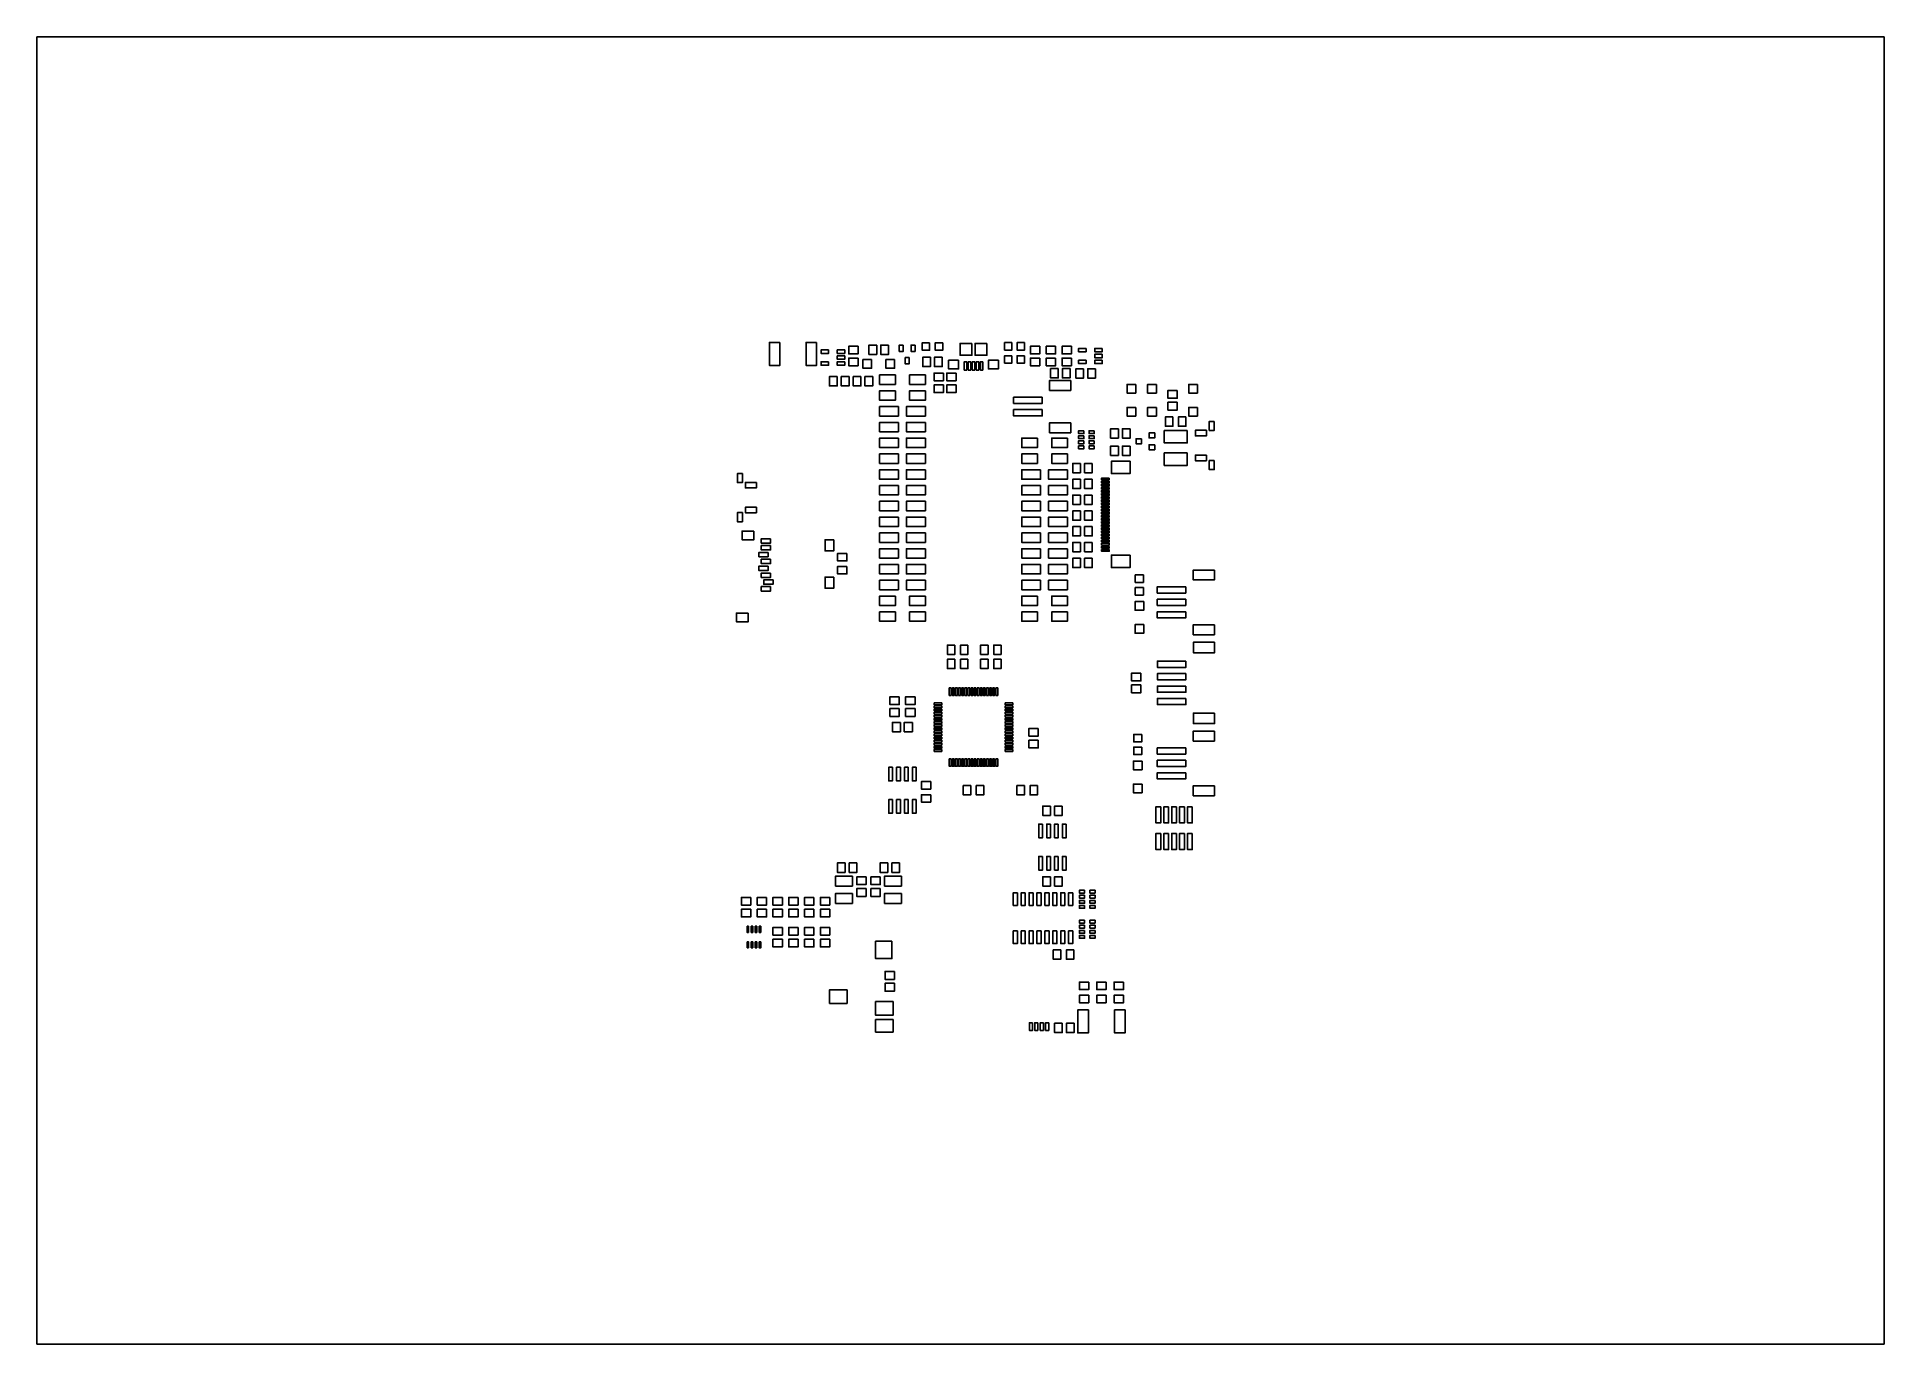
# Model space of a CAD drawing. Extents: x -43 to 254, y 44 to 254.
import ezdxf

# ---------------------------------------------------------------- set-up
doc = ezdxf.new("R2010")
doc.units = 0
doc.layers.add('Layer_1', color=7, linetype='CONTINUOUS')

msp = doc.modelspace()

# ---------------------------------------------------------------- linework, layer by layer
at = {"layer": 'Layer_1', "color": 7}
for points in [[(254.176, 253.7847), (-42.863076, 253.7847), (-42.863076, 43.529012), (254.176, 43.529012)], [(76.619658, 204.635669), (74.915034, 204.635669), (74.915034, 200.937144), (76.619658, 200.937144)], [(82.519164, 204.635669), (80.815952, 204.635669), (80.815952, 200.937144), (82.519164, 200.937144)], [(84.445685, 203.429874), (83.244123, 203.429874), (83.244123, 202.878835), (84.445685, 202.878835)], [(87.043189, 203.429874), (85.843038, 203.429874), (85.843038, 202.878835), (87.043189, 202.878835)], [(87.043189, 202.476315), (85.843038, 202.476315), (85.843038, 201.926334), (87.043189, 201.926334)], [(89.197252, 204.026421), (87.695123, 204.026421), (87.695123, 202.788876), (89.197252, 202.788876)], [(89.197252, 202.127417), (87.695123, 202.127417), (87.695123, 200.884581), (89.197252, 200.884581)], [(92.176462, 204.223624), (90.938917, 204.223624), (90.938917, 202.720084), (92.176462, 202.720084)], [(94.082169, 204.223624), (92.837921, 204.223624), (92.837921, 202.720084), (94.082169, 202.720084)], [(96.447192, 204.21798), (95.811839, 204.21798), (95.811839, 203.200921), (96.447192, 203.200921)], [(97.39934, 202.217023), (96.765398, 202.217023), (96.765398, 201.201375), (97.39934, 201.201375)], [(98.347255, 204.21798), (97.711901, 204.21798), (97.711901, 203.200921), (98.347255, 203.200921)], [(100.696756, 204.583105), (99.495194, 204.583105), (99.495194, 203.381543), (100.696756, 203.381543)], [(100.81282, 202.265354), (99.575275, 202.265354), (99.575275, 200.767458), (100.81282, 200.767458)], [(102.718527, 202.265354), (101.474279, 202.265354), (101.474279, 200.767458), (102.718527, 200.767458)], [(102.797196, 204.583105), (101.595634, 204.583105), (101.595634, 203.381543), (102.797196, 203.381543)], [(107.501491, 204.488208), (105.601076, 204.488208), (105.601076, 202.587793), (107.501491, 202.587793)], [(109.897912, 204.488208), (107.998908, 204.488208), (107.998908, 202.587793), (109.897912, 202.587793)], [(113.935809, 204.614855), (112.735658, 204.614855), (112.735658, 203.413293), (113.935809, 203.413293)], [(113.935809, 202.513357), (112.735658, 202.513357), (112.735658, 201.313206), (113.935809, 201.313206)], [(115.968163, 204.614855), (114.766601, 204.614855), (114.766601, 203.413293), (115.968163, 203.413293)], [(115.968163, 202.513357), (114.766601, 202.513357), (114.766601, 201.313206), (115.968163, 201.313206)], [(118.407623, 204.026421), (116.905494, 204.026421), (116.905494, 202.788876), (118.407623, 202.788876)], [(118.407623, 202.127417), (116.905494, 202.127417), (116.905494, 200.884581), (118.407623, 200.884581)], [(120.947272, 204.026421), (119.445143, 204.026421), (119.445143, 202.788876), (120.947272, 202.788876)], [(120.947272, 202.127417), (119.445143, 202.127417), (119.445143, 200.884581), (120.947272, 200.884581)], [(123.488332, 204.026421), (121.984792, 204.026421), (121.984792, 202.788876), (123.488332, 202.788876)], [(123.488332, 202.127417), (121.984792, 202.127417), (121.984792, 200.884581), (123.488332, 200.884581)], [(125.847358, 203.683168), (124.645796, 203.683168), (124.645796, 203.133188), (125.847358, 203.133188)], [(128.446626, 203.683168), (127.245064, 203.683168), (127.245064, 203.133188), (128.446626, 203.133188)], [(128.446626, 202.731021), (127.245064, 202.731021), (127.245064, 202.179981), (128.446626, 202.179981)], [(84.445685, 201.529459), (83.244123, 201.529459), (83.244123, 200.979478), (84.445685, 200.979478)], [(85.826458, 199.142563), (84.588913, 199.142563), (84.588913, 197.640434), (85.826458, 197.640434)], [(87.043189, 201.529459), (85.843038, 201.529459), (85.843038, 200.979478), (87.043189, 200.979478)], [(87.732165, 199.142563), (86.487917, 199.142563), (86.487917, 197.640434), (87.732165, 197.640434)], [(89.636813, 199.142563), (88.397857, 199.142563), (88.397857, 197.640434), (89.636813, 197.640434)], [(91.361897, 201.883648), (89.958899, 201.883648), (89.958899, 200.487705), (91.361897, 200.487705)], [(91.541109, 199.142563), (90.298272, 199.142563), (90.298272, 197.640434), (91.541109, 197.640434)], [(95.177897, 199.407146), (92.636837, 199.407146), (92.636837, 197.883145), (95.177897, 197.883145)], [(95.060775, 201.883648), (93.657777, 201.883648), (93.657777, 200.487705), (95.060775, 200.487705)], [(100.0039, 199.407146), (97.46284, 199.407146), (97.46284, 197.883145), (100.0039, 197.883145)], [(102.914319, 199.709124), (101.410779, 199.709124), (101.410779, 198.470168), (102.914319, 198.470168)], [(104.945262, 199.709124), (103.443133, 199.709124), (103.443133, 198.470168), (104.945262, 198.470168)], [(105.347781, 201.783106), (103.749344, 201.783106), (103.749344, 200.387164), (105.347781, 200.387164)], [(106.649885, 201.535103), (106.247365, 201.535103), (106.247365, 200.18608), (106.649885, 200.18608)], [(107.300407, 201.535103), (106.897888, 201.535103), (106.897888, 200.18608), (107.300407, 200.18608)], [(107.95093, 201.535103), (107.54841, 201.535103), (107.54841, 200.18608), (107.95093, 200.18608)], [(108.597219, 201.535103), (108.200344, 201.535103), (108.200344, 200.18608), (108.597219, 200.18608)], [(109.247742, 201.535103), (108.850867, 201.535103), (108.850867, 200.18608), (109.247742, 200.18608)], [(111.749996, 201.783106), (110.147326, 201.783106), (110.147326, 200.387164), (111.749996, 200.387164)], [(121.386833, 200.439375), (120.147877, 200.439375), (120.147877, 198.935835), (121.386833, 198.935835)], [(123.291129, 200.439375), (122.048292, 200.439375), (122.048292, 198.935835), (123.291129, 198.935835)], [(125.450483, 200.413269), (124.212938, 200.413269), (124.212938, 198.909729), (125.450483, 198.909729)], [(125.847358, 201.783106), (124.645796, 201.783106), (124.645796, 201.233125), (125.847358, 201.233125)], [(127.356542, 200.413269), (126.112294, 200.413269), (126.112294, 198.909729), (127.356542, 198.909729)], [(128.446626, 201.783106), (127.245064, 201.783106), (127.245064, 201.233125), (128.446626, 201.233125)], [(95.177897, 196.867497), (92.636837, 196.867497), (92.636837, 195.343497), (95.177897, 195.343497)], [(100.0039, 196.867497), (97.46284, 196.867497), (97.46284, 195.343497), (100.0039, 195.343497)], [(102.914319, 197.808709), (101.410779, 197.808709), (101.410779, 196.565872), (102.914319, 196.565872)], [(104.945262, 197.808709), (103.443133, 197.808709), (103.443133, 196.565872), (104.945262, 196.565872)], [(123.397315, 198.529435), (119.994771, 198.529435), (119.994771, 196.930998), (123.397315, 196.930998)], [(133.848363, 197.894081), (132.451009, 197.894081), (132.451009, 196.496728), (133.848363, 196.496728)], [(137.150012, 197.894081), (135.75407, 197.894081), (135.75407, 196.496728), (137.150012, 196.496728)], [(140.505637, 196.915828), (139.002097, 196.915828), (139.002097, 195.676872), (140.505637, 195.676872)], [(143.755075, 197.894081), (142.357721, 197.894081), (142.357721, 196.496728), (143.755075, 196.496728)], [(95.684839, 194.327849), (92.636484, 194.327849), (92.636484, 192.803848), (95.684839, 192.803848)], [(100.0039, 194.327849), (96.955545, 194.327849), (96.955545, 192.803848), (100.0039, 192.803848)], [(118.793209, 195.829977), (114.194748, 195.829977), (114.194748, 194.83091), (118.793209, 194.83091)], [(118.793209, 193.830432), (114.194748, 193.830432), (114.194748, 192.829953), (118.793209, 192.829953)], [(133.848363, 194.195557), (132.451009, 194.195557), (132.451009, 192.792559), (133.848363, 192.792559)], [(137.150012, 194.195557), (135.75407, 194.195557), (135.75407, 192.792559), (137.150012, 192.792559)], [(140.505637, 195.015413), (139.002097, 195.015413), (139.002097, 193.772576), (140.505637, 193.772576)], [(143.755075, 194.195557), (142.357721, 194.195557), (142.357721, 192.792559), (143.755075, 192.792559)], [(95.684839, 191.7882), (92.636484, 191.7882), (92.636484, 190.264199), (95.684839, 190.264199)], [(100.0039, 191.7882), (96.955545, 191.7882), (96.955545, 190.264199), (100.0039, 190.264199)], [(123.397315, 191.728933), (119.994771, 191.728933), (119.994771, 190.126263), (123.397315, 190.126263)], [(125.493169, 190.443057), (124.651088, 190.443057), (124.651088, 189.982682), (125.493169, 189.982682)], [(127.164984, 190.443057), (126.329958, 190.443057), (126.329958, 189.982682), (127.164984, 189.982682)], [(131.038486, 190.761616), (129.800941, 190.761616), (129.800941, 189.258076), (131.038486, 189.258076)], [(132.944546, 190.761616), (131.700298, 190.761616), (131.700298, 189.258076), (132.944546, 189.258076)], [(142.108307, 190.474807), (138.409783, 190.474807), (138.409783, 188.475262), (142.108307, 188.475262)], [(139.812428, 192.665911), (138.610866, 192.665911), (138.610866, 191.162372), (139.812428, 191.162372)], [(141.912515, 192.665911), (140.712365, 192.665911), (140.712365, 191.162372), (141.912515, 191.162372)], [(145.20464, 190.517493), (143.426991, 190.517493), (143.426991, 189.617557), (145.20464, 189.617557)], [(146.469702, 191.940953), (145.670307, 191.940953), (145.670307, 190.491388), (146.469702, 190.491388)], [(95.684839, 189.24714), (92.636484, 189.24714), (92.636484, 187.723139), (95.684839, 187.723139)], [(100.0039, 189.24714), (96.955545, 189.24714), (96.955545, 187.723139), (100.0039, 187.723139)], [(118.036853, 189.24714), (115.497204, 189.24714), (115.497204, 187.723139), (118.036853, 187.723139)], [(122.862503, 189.24714), (120.322855, 189.24714), (120.322855, 187.723139), (122.862503, 187.723139)], [(125.493169, 189.628846), (124.651088, 189.628846), (124.651088, 189.174115), (125.493169, 189.174115)], [(125.493169, 188.818515), (124.651088, 188.818515), (124.651088, 188.358139), (125.493169, 188.358139)], [(125.493169, 188.00395), (124.651088, 188.00395), (124.651088, 187.549219), (125.493169, 187.549219)], [(127.164984, 189.628846), (126.329958, 189.628846), (126.329958, 189.174115), (127.164984, 189.174115)], [(127.164984, 188.818515), (126.329958, 188.818515), (126.329958, 188.358139), (127.164984, 188.358139)], [(127.164984, 188.00395), (126.329958, 188.00395), (126.329958, 187.549219), (127.164984, 187.549219)], [(131.038486, 187.966909), (129.800941, 187.966909), (129.800941, 186.46478), (131.038486, 186.46478)], [(132.944546, 187.966909), (131.700298, 187.966909), (131.700298, 186.46478), (132.944546, 186.46478)], [(134.785341, 189.142365), (133.885405, 189.142365), (133.885405, 188.34297), (134.785341, 188.34297)], [(136.885429, 190.088868), (135.986903, 190.088868), (135.986903, 189.289473), (136.885429, 189.289473)], [(136.885429, 188.188806), (135.986903, 188.188806), (135.986903, 187.390822), (136.885429, 187.390822)], [(95.684839, 186.707138), (92.636484, 186.707138), (92.636484, 185.183137), (95.684839, 185.183137)], [(95.684839, 184.167489), (92.636484, 184.167489), (92.636484, 182.643489), (95.684839, 182.643489)], [(100.0039, 186.707138), (96.955545, 186.707138), (96.955545, 185.183137), (100.0039, 185.183137)], [(100.0039, 184.167489), (96.955545, 184.167489), (96.955545, 182.643489), (100.0039, 182.643489)], [(118.545206, 184.167489), (115.496852, 184.167489), (115.496852, 182.643489), (118.545206, 182.643489)], [(118.036853, 186.707138), (115.497204, 186.707138), (115.497204, 185.183137), (118.036853, 185.183137)], [(122.862503, 184.167489), (119.81556, 184.167489), (119.81556, 182.643489), (122.862503, 182.643489)], [(122.862503, 186.707138), (120.322855, 186.707138), (120.322855, 185.183137), (122.862503, 185.183137)], [(124.943541, 185.173612), (123.704584, 185.173612), (123.704584, 183.670073), (124.943541, 183.670073)], [(126.847836, 185.173612), (125.605, 185.173612), (125.605, 183.670073), (126.847836, 183.670073)], [(132.916676, 185.542971), (129.916652, 185.542971), (129.916652, 183.543425), (132.916676, 183.543425)], [(142.108307, 186.87118), (138.409783, 186.87118), (138.409783, 184.871634), (142.108307, 184.871634)], [(145.20464, 186.516991), (143.426991, 186.516991), (143.426991, 185.617054), (145.20464, 185.617054)], [(146.469702, 185.643513), (145.670307, 185.643513), (145.670307, 184.193948), (146.469702, 184.193948)], [(70.592093, 183.558595), (69.792698, 183.558595), (69.792698, 182.10903), (70.592093, 182.10903)], [(72.835761, 182.134783), (71.058112, 182.134783), (71.058112, 181.236257), (72.835761, 181.236257)], [(95.684839, 181.627841), (92.636484, 181.627841), (92.636484, 180.10384), (95.684839, 180.10384)], [(100.0039, 181.627841), (96.955545, 181.627841), (96.955545, 180.10384), (100.0039, 180.10384)], [(118.545206, 181.627841), (115.496852, 181.627841), (115.496852, 180.10384), (118.545206, 180.10384)], [(122.862503, 181.627841), (119.81556, 181.627841), (119.81556, 180.10384), (122.862503, 180.10384)], [(124.943541, 182.632552), (123.704584, 182.632552), (123.704584, 181.130424), (124.943541, 181.130424)], [(126.847836, 182.632552), (125.605, 182.632552), (125.605, 181.130424), (126.847836, 181.130424)], [(129.583277, 182.827991), (128.334796, 182.827991), (128.334796, 182.553883), (129.583277, 182.553883)], [(129.583277, 182.330574), (128.334796, 182.330574), (128.334796, 182.056466), (129.583277, 182.056466)], [(129.583277, 181.828924), (128.334796, 181.828924), (128.334796, 181.553404), (129.583277, 181.553404)], [(129.583277, 181.331507), (128.334796, 181.331507), (128.334796, 181.055988), (129.583277, 181.055988)], [(95.684839, 179.088192), (92.636484, 179.088192), (92.636484, 177.564191), (95.684839, 177.564191)], [(100.0039, 179.088192), (96.955545, 179.088192), (96.955545, 177.564191), (100.0039, 177.564191)], [(118.545206, 179.088192), (115.496852, 179.088192), (115.496852, 177.564191), (118.545206, 177.564191)], [(122.862503, 179.088192), (119.81556, 179.088192), (119.81556, 177.564191), (122.862503, 177.564191)], [(124.943541, 180.092551), (123.704584, 180.092551), (123.704584, 178.590422), (124.943541, 178.590422)], [(126.847836, 180.092551), (125.605, 180.092551), (125.605, 178.590422), (126.847836, 178.590422)], [(129.583277, 180.828446), (128.334796, 180.828446), (128.334796, 180.552926), (129.583277, 180.552926)], [(129.583277, 180.331029), (128.334796, 180.331029), (128.334796, 180.055509), (129.583277, 180.055509)], [(129.583277, 179.827967), (128.334796, 179.827967), (128.334796, 179.552448), (129.583277, 179.552448)], [(129.583277, 179.33055), (128.334796, 179.33055), (128.334796, 179.056442), (129.583277, 179.056442)], [(129.583277, 178.827489), (128.334796, 178.827489), (128.334796, 178.55338), (129.583277, 178.55338)], [(129.583277, 178.330072), (128.334796, 178.330072), (128.334796, 178.055963), (129.583277, 178.055963)], [(70.592093, 177.262213), (69.792698, 177.262213), (69.792698, 175.807004), (70.592093, 175.807004)], [(72.835761, 178.134633), (71.058112, 178.134633), (71.058112, 177.236107), (72.835761, 177.236107)], [(95.684839, 176.547132), (92.636484, 176.547132), (92.636484, 175.023131), (95.684839, 175.023131)], [(100.0039, 176.547132), (96.955545, 176.547132), (96.955545, 175.023131), (100.0039, 175.023131)], [(118.545206, 176.547132), (115.496852, 176.547132), (115.496852, 175.023131), (118.545206, 175.023131)], [(122.862503, 176.547132), (119.81556, 176.547132), (119.81556, 175.023131), (122.862503, 175.023131)], [(124.943541, 177.552902), (123.704584, 177.552902), (123.704584, 176.049362), (124.943541, 176.049362)], [(126.847836, 177.552902), (125.605, 177.552902), (125.605, 176.049362), (126.847836, 176.049362)], [(129.583277, 177.828422), (128.334796, 177.828422), (128.334796, 177.552902), (129.583277, 177.552902)], [(129.583277, 177.331005), (128.334796, 177.331005), (128.334796, 177.055485), (129.583277, 177.055485)], [(129.583277, 176.827943), (128.334796, 176.827943), (128.334796, 176.552424), (129.583277, 176.552424)], [(129.583277, 176.330526), (128.334796, 176.330526), (128.334796, 176.055007), (129.583277, 176.055007)], [(129.583277, 175.827818), (128.334796, 175.827818), (128.334796, 175.552298), (129.583277, 175.552298)], [(129.583277, 175.330048), (128.334796, 175.330048), (128.334796, 175.054528), (129.583277, 175.054528)], [(72.427949, 174.309108), (70.528945, 174.309108), (70.528945, 172.90611), (72.427949, 172.90611)], [(75.127407, 173.060627), (73.623867, 173.060627), (73.623867, 172.356482), (75.127407, 172.356482)], [(85.276477, 172.90611), (83.873479, 172.90611), (83.873479, 171.107648), (85.276477, 171.107648)], [(95.684839, 174.00713), (92.636484, 174.00713), (92.636484, 172.483129), (95.684839, 172.483129)], [(100.0039, 174.00713), (96.955545, 174.00713), (96.955545, 172.483129), (100.0039, 172.483129)], [(118.545206, 174.00713), (115.496852, 174.00713), (115.496852, 172.483129), (118.545206, 172.483129)], [(122.862503, 174.00713), (119.81556, 174.00713), (119.81556, 172.483129), (122.862503, 172.483129)], [(124.943541, 175.013253), (123.704584, 175.013253), (123.704584, 173.509713), (124.943541, 173.509713)], [(124.943541, 172.473604), (123.704584, 172.473604), (123.704584, 170.970064), (124.943541, 170.970064)], [(126.847836, 175.013253), (125.605, 175.013253), (125.605, 173.509713), (126.847836, 173.509713)], [(126.847836, 172.473604), (125.605, 172.473604), (125.605, 170.970064), (126.847836, 170.970064)], [(129.583277, 174.827339), (128.334796, 174.827339), (128.334796, 174.553231), (129.583277, 174.553231)], [(129.583277, 174.329569), (128.334796, 174.329569), (128.334796, 174.055461), (129.583277, 174.055461)], [(129.583277, 173.828272), (128.334796, 173.828272), (128.334796, 173.552752), (129.583277, 173.552752)], [(129.583277, 173.330502), (128.334796, 173.330502), (128.334796, 173.054982), (129.583277, 173.054982)], [(129.583277, 172.827793), (128.334796, 172.827793), (128.334796, 172.552274), (129.583277, 172.552274)], [(129.583277, 172.330024), (128.334796, 172.330024), (128.334796, 172.054504), (129.583277, 172.054504)], [(74.724887, 170.858587), (73.226992, 170.858587), (73.226992, 170.160086), (74.724887, 170.160086)], [(75.127407, 171.959607), (73.623867, 171.959607), (73.623867, 171.261106), (75.127407, 171.261106)], [(75.127407, 169.758625), (73.623867, 169.758625), (73.623867, 169.060124), (75.127407, 169.060124)], [(87.393145, 170.705481), (85.889605, 170.705481), (85.889605, 169.503919), (87.393145, 169.503919)], [(95.684839, 171.467481), (92.636484, 171.467481), (92.636484, 169.943481), (95.684839, 169.943481)], [(100.0039, 171.467481), (96.955545, 171.467481), (96.955545, 169.943481), (100.0039, 169.943481)], [(118.545206, 171.467481), (115.496852, 171.467481), (115.496852, 169.943481), (118.545206, 169.943481)], [(122.862503, 171.467481), (119.81556, 171.467481), (119.81556, 169.943481), (122.862503, 169.943481)], [(124.943541, 169.932544), (123.704584, 169.932544), (123.704584, 168.430416), (124.943541, 168.430416)], [(126.847836, 169.932544), (125.605, 169.932544), (125.605, 168.430416), (126.847836, 168.430416)], [(129.583277, 171.827315), (128.334796, 171.827315), (128.334796, 171.551795), (129.583277, 171.551795)], [(129.583277, 171.329898), (128.334796, 171.329898), (128.334796, 171.054378), (129.583277, 171.054378)], [(132.916676, 170.429961), (129.916652, 170.429961), (129.916652, 168.430416), (132.916676, 168.430416)], [(74.724887, 168.657605), (73.226992, 168.657605), (73.226992, 167.959104), (74.724887, 167.959104)], [(75.127407, 167.556585), (73.623867, 167.556585), (73.623867, 166.858084), (75.127407, 166.858084)], [(75.524282, 166.455564), (74.026387, 166.455564), (74.026387, 165.758122), (75.524282, 165.758122)], [(85.276477, 166.906062), (83.873479, 166.906062), (83.873479, 165.106189), (85.276477, 165.106189)], [(87.393145, 168.605394), (85.889605, 168.605394), (85.889605, 167.403832), (87.393145, 167.403832)], [(95.684839, 168.927833), (92.636484, 168.927833), (92.636484, 167.403832), (95.684839, 167.403832)], [(95.684839, 166.388184), (92.636484, 166.388184), (92.636484, 164.864183), (95.684839, 164.864183)], [(100.0039, 168.927833), (96.955545, 168.927833), (96.955545, 167.403832), (100.0039, 167.403832)], [(100.0039, 166.388184), (96.955545, 166.388184), (96.955545, 164.864183), (100.0039, 164.864183)], [(118.545206, 168.927833), (115.496852, 168.927833), (115.496852, 167.403832), (118.545206, 167.403832)], [(118.545206, 166.388184), (115.496852, 166.388184), (115.496852, 164.864183), (118.545206, 164.864183)], [(122.862503, 168.927833), (119.81556, 168.927833), (119.81556, 167.403832), (122.862503, 167.403832)], [(122.862503, 166.388184), (119.81556, 166.388184), (119.81556, 164.864183), (122.862503, 164.864183)], [(135.070739, 167.245082), (133.769694, 167.245082), (133.769694, 166.04352), (135.070739, 166.04352)], [(146.49616, 168.03354), (143.093616, 168.03354), (143.093616, 166.435103), (146.49616, 166.435103)], [(75.127407, 165.3616), (73.623867, 165.3616), (73.623867, 164.657455), (75.127407, 164.657455)], [(95.177897, 163.847124), (92.636837, 163.847124), (92.636837, 162.323123), (95.177897, 162.323123)], [(100.0039, 163.847124), (97.46284, 163.847124), (97.46284, 162.323123), (100.0039, 162.323123)], [(118.036853, 163.847124), (115.497204, 163.847124), (115.497204, 162.323123), (118.036853, 162.323123)], [(122.862503, 163.847124), (120.322855, 163.847124), (120.322855, 162.323123), (122.862503, 162.323123)], [(135.070739, 165.212728), (133.769694, 165.212728), (133.769694, 164.011166), (135.070739, 164.011166)], [(141.892054, 165.33373), (137.293593, 165.33373), (137.293593, 164.334663), (141.892054, 164.334663)], [(71.529424, 161.106039), (69.623717, 161.106039), (69.623717, 159.708685), (71.529424, 159.708685)], [(95.177897, 161.307122), (92.636837, 161.307122), (92.636837, 159.783121), (95.177897, 159.783121)], [(100.0039, 161.307122), (97.46284, 161.307122), (97.46284, 159.783121), (100.0039, 159.783121)], [(118.036853, 161.307122), (115.497204, 161.307122), (115.497204, 159.783121), (118.036853, 159.783121)], [(122.862503, 161.307122), (120.322855, 161.307122), (120.322855, 159.783121), (122.862503, 159.783121)], [(135.119069, 162.969059), (133.721716, 162.969059), (133.721716, 161.571706), (135.119069, 161.571706)], [(141.892054, 163.334185), (137.293593, 163.334185), (137.293593, 162.333706), (141.892054, 162.333706)], [(141.892054, 161.333581), (137.293593, 161.333581), (137.293593, 160.334513), (141.892054, 160.334513)], [(135.119069, 159.270535), (133.721716, 159.270535), (133.721716, 157.867537), (135.119069, 157.867537)], [(146.49616, 159.23314), (143.093616, 159.23314), (143.093616, 157.634703), (146.49616, 157.634703)], [(104.760759, 155.963241), (103.559197, 155.963241), (103.559197, 154.459701), (104.760759, 154.459701)], [(106.860846, 155.963241), (105.660695, 155.963241), (105.660695, 154.459701), (106.860846, 154.459701)], [(110.093704, 155.963241), (108.893553, 155.963241), (108.893553, 154.459701), (110.093704, 154.459701)], [(112.195202, 155.963241), (110.99364, 155.963241), (110.99364, 154.459701), (112.195202, 154.459701)], [(146.511329, 156.428908), (143.108786, 156.428908), (143.108786, 154.729929), (146.511329, 154.729929)], [(104.760759, 153.676887), (103.559197, 153.676887), (103.559197, 152.173347), (104.760759, 152.173347)], [(106.860846, 153.676887), (105.660695, 153.676887), (105.660695, 152.173347), (106.860846, 152.173347)], [(110.093704, 153.676887), (108.893553, 153.676887), (108.893553, 152.173347), (110.093704, 152.173347)], [(112.195202, 153.676887), (110.99364, 153.676887), (110.99364, 152.173347), (112.195202, 152.173347)], [(141.908635, 153.380906), (137.310174, 153.380906), (137.310174, 152.380428), (141.908635, 152.380428)], [(104.151511, 149.06749), (103.849886, 149.06749), (103.849886, 147.867339), (104.151511, 147.867339)], [(104.649281, 149.06749), (104.347656, 149.06749), (104.347656, 147.867339), (104.649281, 147.867339)], [(105.151989, 149.06749), (104.850364, 149.06749), (104.850364, 147.867339), (105.151989, 147.867339)], [(105.649406, 149.06749), (105.347781, 149.06749), (105.347781, 147.867339), (105.649406, 147.867339)], [(106.147176, 149.06749), (105.850843, 149.06749), (105.850843, 147.867339), (106.147176, 147.867339)], [(106.649885, 149.06749), (106.34826, 149.06749), (106.34826, 147.867339), (106.649885, 147.867339)], [(107.147655, 149.06749), (106.851321, 149.06749), (106.851321, 147.867339), (107.147655, 147.867339)], [(107.648952, 149.06749), (107.348385, 149.06749), (107.348385, 147.867339), (107.648952, 147.867339)], [(108.146722, 149.06749), (107.850388, 149.06749), (107.850388, 147.867339), (108.146722, 147.867339)], [(108.649431, 149.06749), (108.347805, 149.06749), (108.347805, 147.867339), (108.649431, 147.867339)], [(109.1472, 149.06749), (108.850867, 149.06749), (108.850867, 147.867339), (109.1472, 147.867339)], [(109.649909, 149.06749), (109.348284, 149.06749), (109.348284, 147.867339), (109.649909, 147.867339)], [(110.147326, 149.06749), (109.850992, 149.06749), (109.850992, 147.867339), (110.147326, 147.867339)], [(110.650387, 149.06749), (110.348762, 149.06749), (110.348762, 147.867339), (110.650387, 147.867339)], [(111.147804, 149.06749), (110.851471, 149.06749), (110.851471, 147.867339), (111.147804, 147.867339)], [(111.649455, 149.06749), (111.348888, 149.06749), (111.348888, 147.867339), (111.649455, 147.867339)], [(134.664339, 151.448741), (133.160799, 151.448741), (133.160799, 150.211196), (134.664339, 150.211196)], [(134.664339, 149.549737), (133.160799, 149.549737), (133.160799, 148.305489), (134.664339, 148.305489)], [(141.908635, 151.379949), (137.310174, 151.379949), (137.310174, 150.380882), (141.908635, 150.380882)], [(141.908635, 149.380404), (137.310174, 149.380404), (137.310174, 148.379925), (141.908635, 148.379925)], [(95.801961, 147.638386), (94.298422, 147.638386), (94.298422, 146.400841), (95.801961, 146.400841)], [(95.801961, 145.739382), (94.298422, 145.739382), (94.298422, 144.495134), (95.801961, 144.495134)], [(98.341963, 147.638386), (96.838423, 147.638386), (96.838423, 146.400841), (98.341963, 146.400841)], [(98.341963, 145.739382), (96.838423, 145.739382), (96.838423, 144.495134), (98.341963, 144.495134)], [(102.649735, 146.665424), (101.448173, 146.665424), (101.448173, 146.369091), (102.649735, 146.369091)], [(102.649735, 146.168007), (101.448173, 146.168007), (101.448173, 145.866382), (102.649735, 145.866382)], [(102.649735, 145.665299), (101.448173, 145.665299), (101.448173, 145.368965), (102.649735, 145.368965)], [(114.047287, 146.665424), (112.851017, 146.665424), (112.851017, 146.369091), (114.047287, 146.369091)], [(114.047287, 146.168007), (112.851017, 146.168007), (112.851017, 145.866382), (114.047287, 145.866382)], [(114.047287, 145.665299), (112.851017, 145.665299), (112.851017, 145.368965), (114.047287, 145.368965)], [(141.908635, 147.379447), (137.310174, 147.379447), (137.310174, 146.38038), (141.908635, 146.38038)], [(96.018567, 143.516881), (94.716463, 143.516881), (94.716463, 142.014752), (96.018567, 142.014752)], [(97.918629, 143.516881), (96.621817, 143.516881), (96.621817, 142.014752), (97.918629, 142.014752)], [(102.649735, 145.167529), (101.448173, 145.167529), (101.448173, 144.865904), (102.649735, 144.865904)], [(102.649735, 144.66482), (101.448173, 144.66482), (101.448173, 144.368487), (102.649735, 144.368487)], [(102.649735, 144.16705), (101.448173, 144.16705), (101.448173, 143.866484), (102.649735, 143.866484)], [(102.649735, 143.665753), (101.448173, 143.665753), (101.448173, 143.369419), (102.649735, 143.369419)], [(102.649735, 143.167983), (101.448173, 143.167983), (101.448173, 142.866358), (102.649735, 142.866358)], [(102.649735, 142.665274), (101.448173, 142.665274), (101.448173, 142.368941), (102.649735, 142.368941)], [(114.047287, 145.167529), (112.851017, 145.167529), (112.851017, 144.865904), (114.047287, 144.865904)], [(114.047287, 144.66482), (112.851017, 144.66482), (112.851017, 144.368487), (114.047287, 144.368487)], [(114.047287, 144.16705), (112.851017, 144.16705), (112.851017, 143.866484), (114.047287, 143.866484)], [(114.047287, 143.665753), (112.851017, 143.665753), (112.851017, 143.369419), (114.047287, 143.369419)], [(114.047287, 143.167983), (112.851017, 143.167983), (112.851017, 142.866358), (114.047287, 142.866358)], [(114.047287, 142.665274), (112.851017, 142.665274), (112.851017, 142.368941), (114.047287, 142.368941)], [(146.511329, 145.029945), (143.108786, 145.029945), (143.108786, 143.326733), (146.511329, 143.326733)], [(102.649735, 142.167505), (101.448173, 142.167505), (101.448173, 141.86588), (102.649735, 141.86588)], [(102.649735, 141.664796), (101.448173, 141.664796), (101.448173, 141.368463), (102.649735, 141.368463)], [(102.649735, 141.167379), (101.448173, 141.167379), (101.448173, 140.865754), (102.649735, 140.865754)], [(102.649735, 140.664318), (101.448173, 140.664318), (101.448173, 140.367984), (102.649735, 140.367984)], [(102.649735, 140.166901), (101.448173, 140.166901), (101.448173, 139.865275), (102.649735, 139.865275)], [(102.649735, 139.66525), (101.448173, 139.66525), (101.448173, 139.368917), (102.649735, 139.368917)], [(114.047287, 142.167505), (112.851017, 142.167505), (112.851017, 141.86588), (114.047287, 141.86588)], [(114.047287, 141.664796), (112.851017, 141.664796), (112.851017, 141.368463), (114.047287, 141.368463)], [(114.047287, 141.167379), (112.851017, 141.167379), (112.851017, 140.865754), (114.047287, 140.865754)], [(114.047287, 140.664318), (112.851017, 140.664318), (112.851017, 140.367984), (114.047287, 140.367984)], [(114.047287, 140.166901), (112.851017, 140.166901), (112.851017, 139.865275), (114.047287, 139.865275)], [(114.047287, 139.66525), (112.851017, 139.66525), (112.851017, 139.368917), (114.047287, 139.368917)], [(118.153975, 142.559088), (116.650436, 142.559088), (116.650436, 141.320132), (118.153975, 141.320132)], [(118.153975, 140.658673), (116.650436, 140.658673), (116.650436, 139.415836), (118.153975, 139.415836)], [(134.817091, 141.59036), (133.514988, 141.59036), (133.514988, 140.390209), (134.817091, 140.390209)], [(146.49616, 142.124819), (143.093616, 142.124819), (143.093616, 140.526381), (146.49616, 140.526381)], [(102.649735, 139.167833), (101.448173, 139.167833), (101.448173, 138.866208), (102.649735, 138.866208)], [(104.151511, 137.664294), (103.849886, 137.664294), (103.849886, 136.468023), (104.151511, 136.468023)], [(104.649281, 137.664294), (104.347656, 137.664294), (104.347656, 136.468023), (104.649281, 136.468023)], [(105.151989, 137.664294), (104.850364, 137.664294), (104.850364, 136.468023), (105.151989, 136.468023)], [(105.649406, 137.664294), (105.347781, 137.664294), (105.347781, 136.468023), (105.649406, 136.468023)], [(106.147176, 137.664294), (105.850843, 137.664294), (105.850843, 136.468023), (106.147176, 136.468023)], [(106.649885, 137.664294), (106.34826, 137.664294), (106.34826, 136.468023), (106.649885, 136.468023)], [(107.147655, 137.664294), (106.851321, 137.664294), (106.851321, 136.468023), (107.147655, 136.468023)], [(107.648952, 137.664294), (107.348385, 137.664294), (107.348385, 136.468023), (107.648952, 136.468023)], [(108.146722, 137.664294), (107.850388, 137.664294), (107.850388, 136.468023), (108.146722, 136.468023)], [(108.649431, 137.664294), (108.347805, 137.664294), (108.347805, 136.468023), (108.649431, 136.468023)], [(109.1472, 137.664294), (108.850867, 137.664294), (108.850867, 136.468023), (109.1472, 136.468023)], [(109.649909, 137.664294), (109.348284, 137.664294), (109.348284, 136.468023), (109.649909, 136.468023)], [(110.147326, 137.664294), (109.850992, 137.664294), (109.850992, 136.468023), (110.147326, 136.468023)], [(110.650387, 137.664294), (110.348762, 137.664294), (110.348762, 136.468023), (110.650387, 136.468023)], [(111.147804, 137.664294), (110.851471, 137.664294), (110.851471, 136.468023), (111.147804, 136.468023)], [(111.649455, 137.664294), (111.348888, 137.664294), (111.348888, 136.468023), (111.649455, 136.468023)], [(114.047287, 139.167833), (112.851017, 139.167833), (112.851017, 138.866208), (114.047287, 138.866208)], [(134.865422, 137.315749), (133.468068, 137.315749), (133.468068, 135.918395), (134.865422, 135.918395)], [(134.817091, 139.559064), (133.514988, 139.559064), (133.514988, 138.357502), (134.817091, 138.357502)], [(141.892054, 139.426772), (137.293593, 139.426772), (137.293593, 138.426294), (141.892054, 138.426294)], [(141.892054, 137.425816), (137.293593, 137.425816), (137.293593, 136.425337), (141.892054, 136.425337)], [(94.716111, 136.303982), (94.113919, 136.303982), (94.113919, 134.108644), (94.716111, 134.108644)], [(95.986817, 136.303982), (95.383214, 136.303982), (95.383214, 134.108644), (95.986817, 134.108644)], [(97.257171, 136.303982), (96.653567, 136.303982), (96.653567, 134.108644), (97.257171, 134.108644)], [(98.526466, 136.303982), (97.922863, 136.303982), (97.922863, 134.108644), (98.526466, 134.108644)], [(100.881612, 134.002811), (99.378072, 134.002811), (99.378072, 132.801249), (100.881612, 132.801249)], [(141.892054, 135.42627), (137.293593, 135.42627), (137.293593, 134.425791), (141.892054, 134.425791)], [(94.716111, 131.107562), (94.113919, 131.107562), (94.113919, 128.906932), (94.716111, 128.906932)], [(95.986817, 131.107562), (95.383214, 131.107562), (95.383214, 128.906932), (95.986817, 128.906932)], [(97.257171, 131.107562), (96.653567, 131.107562), (96.653567, 128.906932), (97.257171, 128.906932)], [(98.526466, 131.107562), (97.922863, 131.107562), (97.922863, 128.906932), (98.526466, 128.906932)], [(100.881612, 131.901312), (99.378072, 131.901312), (99.378072, 130.701161), (100.881612, 130.701161)], [(107.300407, 133.356521), (106.098846, 133.356521), (106.098846, 131.854393), (107.300407, 131.854393)], [(109.400495, 133.356521), (108.200344, 133.356521), (108.200344, 131.854393), (109.400495, 131.854393)], [(115.936766, 133.356521), (114.735204, 133.356521), (114.735204, 131.854393), (115.936766, 131.854393)], [(118.036853, 133.356521), (116.836702, 133.356521), (116.836702, 131.854393), (118.036853, 131.854393)], [(134.865422, 133.61546), (133.468068, 133.61546), (133.468068, 132.213873), (134.865422, 132.213873)], [(146.49616, 133.324771), (143.093616, 133.324771), (143.093616, 131.727745), (146.49616, 131.727745)], [(120.116127, 130.054872), (118.878581, 130.054872), (118.878581, 128.552743), (120.116127, 128.552743)], [(122.022186, 130.054872), (120.777938, 130.054872), (120.777938, 128.552743), (122.022186, 128.552743)], [(137.848866, 129.959622), (137.086865, 129.959622), (137.086865, 127.362118), (137.848866, 127.362118)], [(139.119219, 129.959622), (138.357219, 129.959622), (138.357219, 127.362118), (139.119219, 127.362118)], [(140.388514, 129.959622), (139.627925, 129.959622), (139.627925, 127.362118), (140.388514, 127.362118)], [(141.659221, 129.959622), (140.89722, 129.959622), (140.89722, 127.362118), (141.659221, 127.362118)], [(142.929574, 129.959622), (142.167574, 129.959622), (142.167574, 127.362118), (142.929574, 127.362118)], [(118.847184, 127.160681), (118.243581, 127.160681), (118.243581, 124.963933), (118.847184, 124.963933)], [(120.116127, 127.160681), (119.513935, 127.160681), (119.513935, 124.963933), (120.116127, 124.963933)], [(121.386833, 127.160681), (120.78323, 127.160681), (120.78323, 124.963933), (121.386833, 124.963933)], [(122.657187, 127.160681), (122.053583, 127.160681), (122.053583, 124.963933), (122.657187, 124.963933)], [(137.848866, 125.662786), (137.086865, 125.662786), (137.086865, 123.059637), (137.848866, 123.059637)], [(139.119219, 125.662786), (138.357219, 125.662786), (138.357219, 123.059637), (139.119219, 123.059637)], [(140.388514, 125.662786), (139.627925, 125.662786), (139.627925, 123.059637), (140.388514, 123.059637)], [(141.659221, 125.662786), (140.89722, 125.662786), (140.89722, 123.059637), (141.659221, 123.059637)], [(142.929574, 125.662786), (142.167574, 125.662786), (142.167574, 123.059637), (142.929574, 123.059637)], [(118.847184, 121.964261), (118.243581, 121.964261), (118.243581, 119.762221), (118.847184, 119.762221)], [(120.116127, 121.964261), (119.513935, 121.964261), (119.513935, 119.762221), (120.116127, 119.762221)], [(121.386833, 121.964261), (120.78323, 121.964261), (120.78323, 119.762221), (121.386833, 119.762221)], [(122.657187, 121.964261), (122.053583, 121.964261), (122.053583, 119.762221), (122.657187, 119.762221)], [(87.097164, 120.911572), (85.858208, 120.911572), (85.858208, 119.408032), (87.097164, 119.408032)], [(89.00146, 120.911572), (87.758623, 120.911572), (87.758623, 119.408032), (89.00146, 119.408032)], [(93.95411, 120.911572), (92.716565, 120.911572), (92.716565, 119.408032), (93.95411, 119.408032)], [(95.859817, 120.911572), (94.615569, 120.911572), (94.615569, 119.408032), (95.859817, 119.408032)], [(88.271209, 118.804429), (85.573163, 118.804429), (85.573163, 117.207403), (88.271209, 117.207403)], [(88.271209, 116.005488), (85.573163, 116.005488), (85.573163, 114.401407), (88.271209, 114.401407)], [(90.467605, 118.683073), (88.964065, 118.683073), (88.964065, 117.444117), (90.467605, 117.444117)], [(90.467605, 116.782658), (88.964065, 116.782658), (88.964065, 115.539821), (90.467605, 115.539821)], [(92.753959, 118.683073), (91.25042, 118.683073), (91.25042, 117.444117), (92.753959, 117.444117)], [(92.753959, 116.782658), (91.25042, 116.782658), (91.25042, 115.539821), (92.753959, 115.539821)], [(96.145214, 118.804429), (93.447168, 118.804429), (93.447168, 117.207403), (96.145214, 117.207403)], [(96.145214, 116.005488), (93.447168, 116.005488), (93.447168, 114.401407), (96.145214, 114.401407)], [(114.809287, 116.121199), (114.147828, 116.121199), (114.147828, 114.089904), (114.809287, 114.089904)], [(116.079994, 116.121199), (115.418535, 116.121199), (115.418535, 114.089904), (116.079994, 114.089904)], [(117.349289, 116.121199), (116.68783, 116.121199), (116.68783, 114.089904), (117.349289, 114.089904)], [(118.619642, 116.121199), (117.958184, 116.121199), (117.958184, 114.089904), (118.619642, 114.089904)], [(120.116127, 118.698243), (118.878581, 118.698243), (118.878581, 117.201758), (120.116127, 117.201758)], [(119.888938, 116.121199), (119.227479, 116.121199), (119.227479, 114.089904), (119.888938, 114.089904)], [(121.159291, 116.121199), (120.497832, 116.121199), (120.497832, 114.089904), (121.159291, 114.089904)], [(122.022186, 118.698243), (120.777938, 118.698243), (120.777938, 117.201758), (122.022186, 117.201758)], [(122.429998, 116.121199), (121.768539, 116.121199), (121.768539, 114.089904), (122.429998, 114.089904)], [(123.699293, 116.121199), (123.037834, 116.121199), (123.037834, 114.089904), (123.699293, 114.089904)], [(125.620169, 116.529364), (124.778088, 116.529364), (124.778088, 116.068988), (125.620169, 116.068988)], [(127.291631, 116.529364), (126.456606, 116.529364), (126.456606, 116.068988), (127.291631, 116.068988)], [(71.926299, 115.381424), (70.422759, 115.381424), (70.422759, 114.142468), (71.926299, 114.142468)], [(71.926299, 113.481009), (70.422759, 113.481009), (70.422759, 112.238172), (71.926299, 112.238172)], [(74.465948, 115.381424), (72.962408, 115.381424), (72.962408, 114.142468), (74.465948, 114.142468)], [(74.465948, 113.481009), (72.962408, 113.481009), (72.962408, 112.238172), (74.465948, 112.238172)], [(77.005597, 115.381424), (75.502057, 115.381424), (75.502057, 114.142468), (77.005597, 114.142468)], [(77.005597, 113.481009), (75.502057, 113.481009), (75.502057, 112.238172), (77.005597, 112.238172)], [(79.545246, 115.381424), (78.043117, 115.381424), (78.043117, 114.142468), (79.545246, 114.142468)], [(79.545246, 113.481009), (78.043117, 113.481009), (78.043117, 112.238172), (79.545246, 112.238172)], [(82.085247, 115.381424), (80.583118, 115.381424), (80.583118, 114.142468), (82.085247, 114.142468)], [(82.085247, 113.481009), (80.583118, 113.481009), (80.583118, 112.238172), (82.085247, 112.238172)], [(84.626307, 115.381424), (83.122767, 115.381424), (83.122767, 114.142468), (84.626307, 114.142468)], [(84.626307, 113.481009), (83.122767, 113.481009), (83.122767, 112.238172), (84.626307, 112.238172)], [(125.620169, 115.714799), (124.778088, 115.714799), (124.778088, 115.258657), (125.620169, 115.258657)], [(125.620169, 114.904468), (124.778088, 114.904468), (124.778088, 114.444093), (125.620169, 114.444093)], [(125.620169, 114.090256), (124.778088, 114.090256), (124.778088, 113.635526), (125.620169, 113.635526)], [(127.291631, 115.714799), (126.456606, 115.714799), (126.456606, 115.258657), (127.291631, 115.258657)], [(127.291631, 114.904468), (126.456606, 114.904468), (126.456606, 114.444093), (127.291631, 114.444093)], [(127.291631, 114.090256), (126.456606, 114.090256), (126.456606, 113.635526), (127.291631, 113.635526)], [(77.005597, 110.555421), (75.502057, 110.555421), (75.502057, 109.316465), (77.005597, 109.316465)], [(79.545246, 110.555421), (78.043117, 110.555421), (78.043117, 109.316465), (79.545246, 109.316465)], [(82.085247, 110.555421), (80.583118, 110.555421), (80.583118, 109.316465), (82.085247, 109.316465)], [(84.626307, 110.555421), (83.122767, 110.555421), (83.122767, 109.316465), (84.626307, 109.316465)], [(114.809287, 109.972632), (114.147828, 109.972632), (114.147828, 107.941336), (114.809287, 107.941336)], [(116.079994, 109.972632), (115.418535, 109.972632), (115.418535, 107.941336), (116.079994, 107.941336)], [(117.349289, 109.972632), (116.68783, 109.972632), (116.68783, 107.941336), (117.349289, 107.941336)], [(118.619642, 109.972632), (117.958184, 109.972632), (117.958184, 107.941336), (118.619642, 107.941336)], [(119.888938, 109.972632), (119.227479, 109.972632), (119.227479, 107.941336), (119.888938, 107.941336)], [(121.159291, 109.972632), (120.497832, 109.972632), (120.497832, 107.941336), (121.159291, 107.941336)], [(122.429998, 109.972632), (121.768539, 109.972632), (121.768539, 107.941336), (122.429998, 107.941336)], [(123.699293, 109.972632), (123.037834, 109.972632), (123.037834, 107.941336), (123.699293, 107.941336)], [(125.620169, 111.703361), (124.778088, 111.703361), (124.778088, 111.242985), (125.620169, 111.242985)], [(125.620169, 110.888796), (124.778088, 110.888796), (124.778088, 110.432654), (125.620169, 110.432654)], [(125.620169, 110.078818), (124.778088, 110.078818), (124.778088, 109.618443), (125.620169, 109.618443)], [(127.291631, 111.703361), (126.456606, 111.703361), (126.456606, 111.242985), (127.291631, 111.242985)], [(127.291631, 110.888796), (126.456606, 110.888796), (126.456606, 110.432654), (127.291631, 110.432654)], [(127.291631, 110.078818), (126.456606, 110.078818), (126.456606, 109.618443), (127.291631, 109.618443)], [(73.296136, 108.215444), (73.296136, 107.242483), (73.539906, 107.242483), (73.539906, 108.215444)], [(77.005597, 108.655006), (75.502057, 108.655006), (75.502057, 107.412169), (77.005597, 107.412169)], [(79.545246, 108.655006), (78.043117, 108.655006), (78.043117, 107.412169), (79.545246, 107.412169)], [(82.085247, 108.655006), (80.583118, 108.655006), (80.583118, 107.412169), (82.085247, 107.412169)], [(84.626307, 108.655006), (83.122767, 108.655006), (83.122767, 107.412169), (84.626307, 107.412169)], [(94.615569, 108.321631), (92.01242, 108.321631), (92.01242, 105.52269), (94.615569, 105.52269)], [(121.778064, 106.940857), (120.577913, 106.940857), (120.577913, 105.437318), (121.778064, 105.437318)], [(123.879562, 106.940857), (122.678, 106.940857), (122.678, 105.437318), (123.879562, 105.437318)], [(125.620169, 109.264253), (124.778088, 109.264253), (124.778088, 108.809523), (125.620169, 108.809523)], [(127.291631, 109.264253), (126.456606, 109.264253), (126.456606, 108.809523), (127.291631, 108.809523)], [(95.039961, 103.475166), (93.536421, 103.475166), (93.536421, 102.173063), (95.039961, 102.173063)], [(95.039961, 101.569107), (93.536421, 101.569107), (93.536421, 100.273706), (95.039961, 100.273706)], [(126.281628, 101.744438), (124.778088, 101.744438), (124.778088, 100.542876), (126.281628, 100.542876)], [(129.076335, 101.744438), (127.572795, 101.744438), (127.572795, 100.542876), (129.076335, 100.542876)], [(131.869631, 101.744438), (130.367503, 101.744438), (130.367503, 100.542876), (131.869631, 100.542876)], [(87.413959, 100.522062), (84.615018, 100.522062), (84.615018, 98.321433), (87.413959, 98.321433)], [(94.816652, 98.623058), (92.01242, 98.623058), (92.01242, 96.421018), (94.816652, 96.421018)], [(126.281628, 99.643997), (124.778088, 99.643997), (124.778088, 98.442435), (126.281628, 98.442435)], [(129.076335, 99.643997), (127.572795, 99.643997), (127.572795, 98.442435), (129.076335, 98.442435)], [(131.869631, 99.643997), (130.367503, 99.643997), (130.367503, 98.442435), (131.869631, 98.442435)], [(94.816652, 95.722164), (92.01242, 95.722164), (92.01242, 93.722619), (94.816652, 93.722619)], [(117.237458, 95.219103), (116.741452, 95.219103), (116.741452, 93.970622), (117.237458, 93.970622)], [(118.090475, 95.219103), (117.593058, 95.219103), (117.593058, 93.970622), (118.090475, 93.970622)], [(118.990412, 95.219103), (118.492995, 95.219103), (118.492995, 93.970622), (118.990412, 93.970622)], [(119.842018, 95.219103), (119.338957, 95.219103), (119.338957, 93.970622), (119.842018, 93.970622)], [(122.022186, 95.12985), (120.78323, 95.12985), (120.78323, 93.627721), (122.022186, 93.627721)], [(123.926482, 95.12985), (122.683645, 95.12985), (122.683645, 93.627721), (123.926482, 93.627721)], [(126.223772, 97.272624), (124.524793, 97.272624), (124.524793, 93.568455), (126.223772, 93.568455)], [(132.122926, 97.272624), (130.425358, 97.272624), (130.425358, 93.568455), (132.122926, 93.568455)]]:
    msp.add_lwpolyline(points, close=True, dxfattribs=at)
for points in [[(71.587279, 110.725107), (71.348802, 110.725107)], [(71.348802, 110.725107), (71.348802, 109.756026), (71.587279, 109.756026)], [(71.348802, 110.66584), (71.587279, 110.66584)], [(71.587279, 110.438299), (71.348802, 110.438299)], [(71.348802, 110.21111), (71.587279, 110.21111)], [(71.587279, 109.983568), (71.348802, 109.983568)], [(71.587279, 110.725107), (71.587279, 109.756026)], [(71.999324, 110.725107), (71.999324, 109.756026), (72.237802, 109.756026)], [(72.237802, 110.725107), (71.999324, 110.725107)], [(71.999324, 110.66584), (72.237802, 110.66584)], [(72.237802, 110.438299), (71.999324, 110.438299)], [(71.999324, 110.21111), (72.237802, 110.21111)], [(72.237802, 109.983568), (71.999324, 109.983568)], [(72.237802, 110.725107), (72.237802, 109.756026)], [(72.887972, 110.725107), (72.650905, 110.725107), (72.650905, 109.756026)], [(72.650905, 110.66584), (72.887972, 110.66584)], [(72.887972, 110.438299), (72.650905, 110.438299)], [(72.650905, 110.21111), (72.887972, 110.21111)], [(72.887972, 109.983568), (72.650905, 109.983568)], [(72.887972, 110.725107), (72.887972, 109.756026)], [(73.539906, 110.725107), (73.296136, 110.725107)], [(73.296136, 110.725107), (73.296136, 109.756026), (73.539906, 109.756026)], [(73.296136, 110.66584), (73.539906, 110.66584)], [(73.539906, 110.438299), (73.296136, 110.438299)], [(73.296136, 110.21111), (73.539906, 110.21111)], [(73.539906, 109.983568), (73.296136, 109.983568)], [(73.539906, 110.725107), (73.539906, 109.756026)], [(71.348802, 108.215444), (71.348802, 107.242483)], [(71.587279, 107.242483), (71.587279, 108.215444), (71.348802, 108.215444)], [(71.587279, 108.157589), (71.348802, 108.157589)], [(71.348802, 107.9304), (71.587279, 107.9304)], [(71.587279, 107.702858), (71.348802, 107.702858)], [(71.348802, 107.470024), (71.587279, 107.470024)], [(71.348802, 107.242483), (71.587279, 107.242483)], [(71.999324, 108.215444), (71.999324, 107.242483)], [(72.237802, 107.242483), (72.237802, 108.215444), (71.999324, 108.215444)], [(72.237802, 108.157589), (71.999324, 108.157589)], [(71.999324, 107.9304), (72.237802, 107.9304)], [(72.237802, 107.702858), (71.999324, 107.702858)], [(71.999324, 107.470024), (72.237802, 107.470024)], [(71.999324, 107.242483), (72.237802, 107.242483)], [(72.650905, 109.756026), (72.887972, 109.756026)], [(72.650905, 108.215444), (72.650905, 107.242483)], [(72.887972, 107.242483), (72.887972, 108.215444), (72.650905, 108.215444)], [(72.887972, 108.157589), (72.650905, 108.157589)], [(72.650905, 107.9304), (72.887972, 107.9304)], [(72.887972, 107.702858), (72.650905, 107.702858)], [(72.650905, 107.470024), (72.887972, 107.470024)], [(72.650905, 107.242483), (72.887972, 107.242483)], [(73.539906, 108.157589), (73.296136, 108.157589)], [(73.296136, 107.9304), (73.539906, 107.9304)], [(73.539906, 107.702858), (73.296136, 107.702858)], [(73.296136, 107.470024), (73.539906, 107.470024)]]:
    msp.add_lwpolyline(points, dxfattribs=at)

doc.saveas('drawing.dxf')
